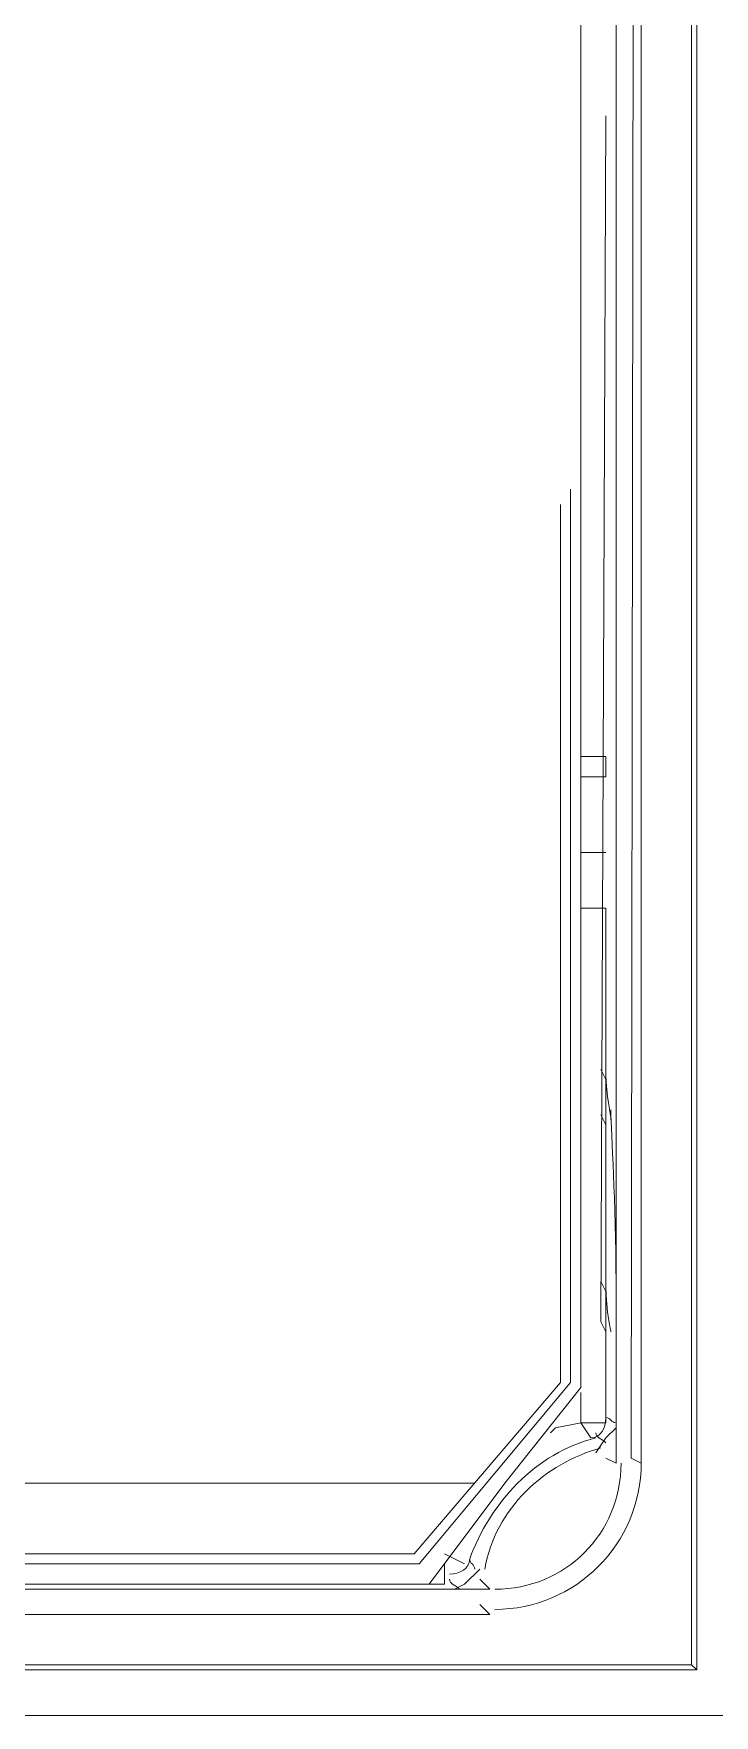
# Model space of a CAD drawing. Header units: metres. Extents: x 2999 to 3164, y 1641 to 1678.
# Drawn here: x 3003.97 to 3004.18, y 1650.142 to 1650.659 of the extents above; entities that cross this region are included whole.
import ezdxf

# ---------------------------------------------------------------- set-up
doc = ezdxf.new("R2010")
doc.units = ezdxf.units.M

msp = doc.modelspace()

# ---------------------------------------------------------------- linework, layer by layer
at = {"color": 7, "linetype": 'Continuous', "lineweight": 20, "true_color": 0x000007}
for points in [[(3004.17288, 1652.5834), (3004.17288, 1650.15771), (3004.17288, 1650.15771)], [(3004.17444, 1652.57564), (3004.17444, 1650.15616), (3004.17444, 1650.15616)], [(3004.15736, 1650.21979), (3004.15736, 1652.46546), (3004.14961, 1652.45925), (3004.14961, 1650.21979)], [(3004.15736, 1650.21979), (3004.15426, 1650.22134), (3004.15736, 1652.46546), (3004.15426, 1652.46856)], [(3004.13874, 1650.24307), (3004.13874, 1650.6714), (3004.13874, 1650.6714)], [(3004.1465, 1650.26014), (3004.14495, 1650.26324), (3004.1465, 1650.63416)], [(3004.13564, 1650.24462), (3004.13564, 1650.51931), (3004.13564, 1650.51931)], [(3004.13253, 1650.24462), (3004.13253, 1650.51466), (3004.13253, 1650.51466)], [(3004.13874, 1650.43706), (3004.1465, 1650.43706), (3004.1465, 1650.43706)], [(3004.1465, 1650.43085), (3004.1465, 1650.43706), (3004.1465, 1650.43706)], [(3004.1465, 1650.43706), (3004.1465, 1650.43085), (3004.1465, 1650.43085)], [(3004.1465, 1650.43085), (3004.13874, 1650.43085), (3004.13874, 1650.43085)], [(3004.13874, 1650.40757), (3004.1465, 1650.40757), (3004.1465, 1650.40757)], [(3004.13874, 1650.3905), (3004.1465, 1650.3905), (3004.1465, 1650.3905)], [(3004.1465, 1650.33774), (3004.1465, 1650.3905), (3004.1465, 1650.3905)], [(3004.1465, 1650.3905), (3004.1465, 1650.2322), (3004.1465, 1650.2322)], [(3004.1465, 1650.33774), (3004.14495, 1650.34084), (3004.14495, 1650.34084)], [(3004.1465, 1650.32377), (3004.14495, 1650.32687), (3004.14495, 1650.32687)], [(3004.1465, 1650.27255), (3004.14495, 1650.27566), (3004.14495, 1650.27566)], [(3004.1465, 1650.26014), (3004.14495, 1650.26324), (3004.14495, 1650.26324)], [(3004.08753, 1650.19185), (3004.13253, 1650.24462), (3004.13253, 1650.24462)], [(3004.08908, 1650.18875), (3004.13564, 1650.24462), (3004.13564, 1650.24462)], [(3004.11546, 1650.21358), (3004.13874, 1650.24307), (3004.13874, 1650.24307)], [(3004.13874, 1650.2322), (3004.13874, 1650.24151), (3004.13874, 1650.24151)], [(3004.12943, 1650.2291), (3004.13098, 1650.23065), (3004.13874, 1650.2322)], [(3004.14185, 1650.22755), (3004.13874, 1650.2322), (3004.1465, 1650.2322)], [(3004.14961, 1650.23065), (3004.1465, 1650.22755), (3004.1434, 1650.22289)], [(3004.14961, 1650.23065), (3004.14961, 1650.21979), (3004.14961, 1650.21979)], [(3004.14961, 1650.21979), (3004.1465, 1650.22134), (3004.1465, 1650.22134)], [(3003.57538, 1650.18254), (3004.09218, 1650.18254), (3004.11546, 1650.21358)], [(3003.58159, 1650.21358), (3004.10615, 1650.21358), (3004.10615, 1650.21358)], [(3003.57849, 1650.18875), (3004.08908, 1650.18875), (3004.08908, 1650.18875)], [(3003.58159, 1650.19185), (3004.08753, 1650.19185), (3004.08753, 1650.19185)], [(3004.09684, 1650.19185), (3004.10305, 1650.18875), (3004.10305, 1650.18875)], [(3004.09684, 1650.18875), (3004.09684, 1650.18254), (3004.09684, 1650.18254)], [(3004.1077, 1650.1872), (3004.10305, 1650.18254), (3004.09994, 1650.18099)], [(3004.11081, 1650.18099), (3004.1077, 1650.18409), (3004.1077, 1650.18409)], [(3004.11081, 1650.18099), (3002.99961, 1650.18099), (3002.99961, 1650.18099)], [(3004.09684, 1650.18254), (3004.09218, 1650.18254), (3004.09218, 1650.18254)], [(3004.11081, 1650.18099), (3004.09994, 1650.18099), (3004.09994, 1650.18099)], [(3002.99651, 1650.17323), (3004.11081, 1650.17323), (3004.1077, 1650.17633)], [(3004.11081, 1650.17323), (3002.99961, 1650.17323), (3002.99961, 1650.17323)], [(3003.61263, 1650.15616), (3004.17444, 1650.15616), (3004.17288, 1650.15771), (3002.93598, 1650.15771)], [(3004.1853, 1650.14219), (3003.61263, 1650.14219), (3003.61263, 1650.14219)]]:
    msp.add_lwpolyline(points, dxfattribs=at)
for points in [[(3004.1465, 1650.33929), (3004.1465, 1650.33308), (3004.14805, 1650.32687), (3004.14805, 1650.32532)], [(3004.14961, 1650.27566), (3004.14961, 1650.30049), (3004.14805, 1650.32066), (3004.14805, 1650.32842)], [(3004.1465, 1650.27411), (3004.1465, 1650.26635), (3004.14805, 1650.26014), (3004.14805, 1650.26014)], [(3004.14185, 1650.22755), (3004.14495, 1650.22755), (3004.1465, 1650.23065), (3004.1465, 1650.23376)], [(3004.14961, 1650.2322), (3004.14805, 1650.2322), (3004.14805, 1650.23376), (3004.1465, 1650.23376)], [(3004.1434, 1650.22755), (3004.12477, 1650.22289), (3004.11081, 1650.20737), (3004.1046, 1650.1903)], [(3004.14495, 1650.22444), (3004.12788, 1650.21979), (3004.11236, 1650.20582), (3004.10925, 1650.1872)], [(3004.1465, 1650.226), (3004.14495, 1650.22755), (3004.1434, 1650.22755), (3004.1434, 1650.2291)], [(3004.11236, 1650.18099), (3004.13409, 1650.18099), (3004.15116, 1650.19806), (3004.15116, 1650.21979)], [(3004.11236, 1650.17478), (3004.13719, 1650.17478), (3004.15736, 1650.19496), (3004.15736, 1650.21979)], [(3004.11236, 1650.18099), (3004.13409, 1650.18099), (3004.15116, 1650.19806), (3004.15116, 1650.21979)], [(3004.11236, 1650.17478), (3004.13719, 1650.17478), (3004.15736, 1650.19496), (3004.15736, 1650.21979)], [(3004.09839, 1650.18564), (3004.10149, 1650.18564), (3004.1046, 1650.1872), (3004.1046, 1650.1903)], [(3004.1046, 1650.1903), (3004.1046, 1650.18875), (3004.10615, 1650.18875), (3004.10615, 1650.1872)], [(3004.09839, 1650.18409), (3004.09839, 1650.18254), (3004.09994, 1650.18254), (3004.10149, 1650.18099)]]:
    msp.add_open_spline(points, degree=3, dxfattribs=at)

doc.saveas('drawing.dxf')
